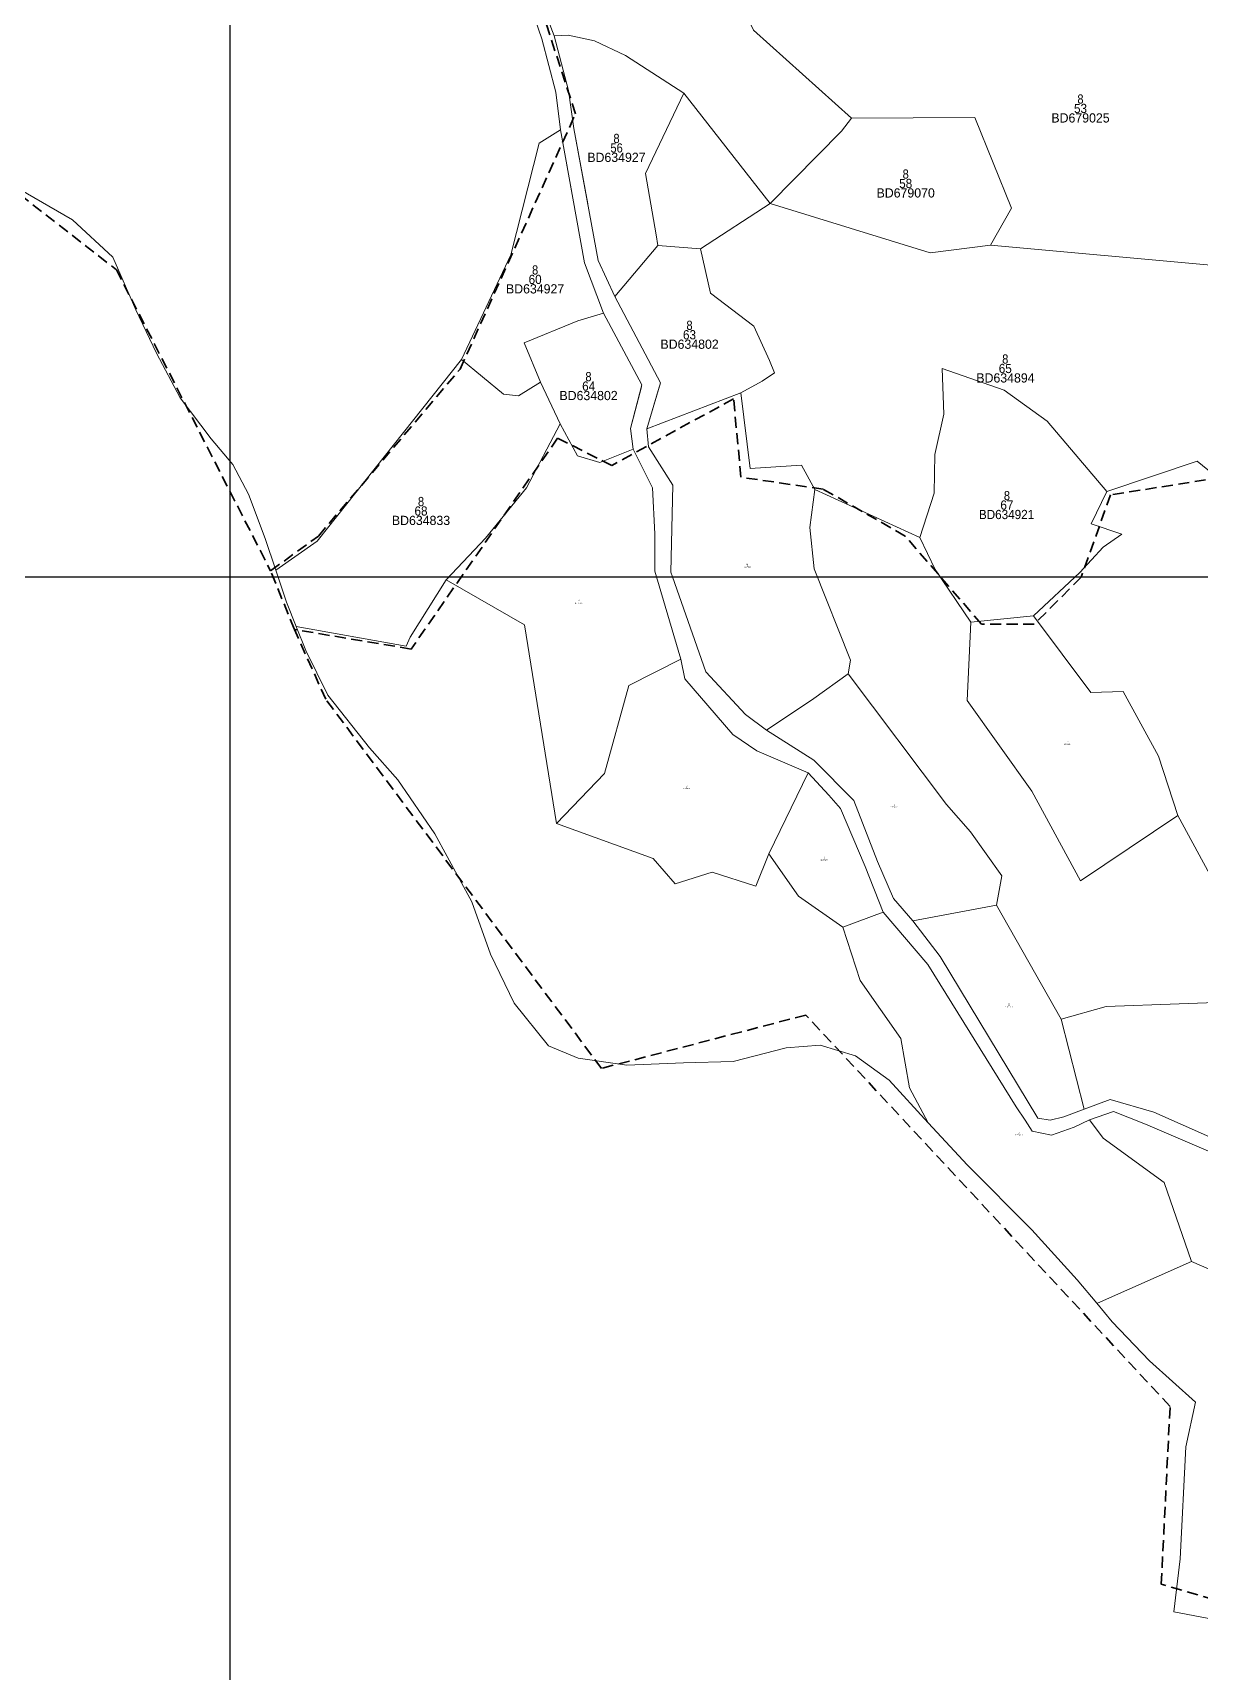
# Model space of a CAD drawing. Header units: metres. Extents: x 547915 to 556085, y 1814738 to 1822008.
# Drawn here: x 550914 to 551421, y 1818525 to 1819236 of the extents above; entities that cross this region are included whole.
import ezdxf
from ezdxf.enums import TextEntityAlignment as Align

# ---------------------------------------------------------------- set-up
doc = ezdxf.new("R2010")
doc.units = ezdxf.units.M
doc.header["$LTSCALE"] = 1.6
doc.linetypes.add('MEDIUM_DASHED', pattern=[4.5, 3, -1.5])
for name, color, linetype, lineweight in [('10', 7, 'Continuous', 13), ('23', 7, 'Continuous', 13), ('34', 7, 'MEDIUM_DASHED', 35), ('54', 7, 'Continuous', 25)]:
    doc.layers.add(name, color=color, linetype=linetype, lineweight=lineweight)
doc.layers.add('20', color=7, linetype='Continuous')

msp = doc.modelspace()

# ---------------------------------------------------------------- linework, layer by layer
at = {"layer": '10'}
for p, q in [((551234.52, 1819162.01), (551196.99, 1819209.92)), ((551204.21, 1819142.46), (551234.52, 1819162.01)), ((551134.79, 1819084.51), (551143.27, 1819066.41)), ((551181.03, 1819064.22), (551221.84, 1819079.89)), ((551348.91, 1818983.15), (551321.72, 1818980.33)), ((551251, 1818914.99), (551234, 1818879.78)), ((551283.59, 1818854.49), (551266.13, 1818847.97)), ((551360.94, 1818808.12), (551332.85, 1818857.53))]:
    msp.add_line(p, q, dxfattribs=at)
for points in [[(551269.88, 1819199.13), (551227.21, 1819237.24), (551203.72, 1819287.5)], [(551140.69, 1819234.92), (551146.84, 1819235.1), (551158.23, 1819232.68), (551171.7, 1819226.31), (551196.99, 1819209.92)], [(551185.71, 1819143.87), (551185.08, 1819148.41), (551180.45, 1819175.1), (551196.99, 1819209.92)], [(550806.44, 1819204.12), (550833.44, 1819198.05), (550857.5, 1819190.01), (550884.39, 1819177.99), (550908.23, 1819168.43), (550931.57, 1819154.92), (550949.05, 1819138.75), (550959.08, 1819115.86), (550968.11, 1819097.13), (550978.31, 1819077.78), (550991.71, 1819059.88), (551001.23, 1819048.82), (551007.97, 1819035.98), (551015.2, 1819016.69), (551019.82, 1819002.88)], [(551143.53, 1819194.05), (551134.19, 1819188.23), (551121.95, 1819139.85), (551100.54, 1819094.44), (551037.81, 1819015.52), (551019.82, 1819002.88)], [(551143.53, 1819194.05), (551134.19, 1819188.23), (551121.95, 1819139.85), (551100.54, 1819094.44)], [(551234.52, 1819162.01), (551265.54, 1819193.48), (551269.88, 1819199.13)], [(551330.2, 1819144.03), (551339.37, 1819160.02), (551323.39, 1819199.35), (551269.88, 1819199.13)], [(551234.52, 1819162.01), (551304, 1819140.62), (551330.2, 1819144.03)], [(551204.21, 1819142.46), (551185.71, 1819143.87), (551167.1, 1819121.74)], [(551330.2, 1819144.03), (551427.42, 1819135.11), (551426.9, 1819089.16)], [(551221.84, 1819079.89), (551231.03, 1819085.03), (551236.38, 1819088.61), (551234.17, 1819093.93), (551227.48, 1819108.89), (551208.61, 1819123.22), (551204.21, 1819142.46)], [(551134.79, 1819084.51), (551127.75, 1819101.64), (551150.94, 1819111.22), (551162.08, 1819114.5)], [(551100.54, 1819094.44), (551037.81, 1819015.52), (551019.81, 1819002.87)], [(551100.54, 1819094.44), (551118.69, 1819079.3), (551125.17, 1819078.59), (551134.79, 1819084.51)], [(551299.46, 1819017.07), (551305.69, 1819036.43), (551305.98, 1819053.14), (551309.88, 1819070.65), (551309.15, 1819090.43), (551336.08, 1819081.13), (551354.76, 1819067.63), (551380.77, 1819037.03)], [(551181.03, 1819064.22), (551221.84, 1819079.89), (551225.88, 1819047.08), (551248.16, 1819048.54), (551253.93, 1819037.97)], [(551221.84, 1819079.89), (551225.88, 1819047.08), (551248.16, 1819048.54), (551253.93, 1819037.97), (551299.46, 1819017.07)], [(551143.27, 1819066.41), (551128.69, 1819038.69), (551110.97, 1819016.86), (551093.84, 1818998.68), (551078.18, 1818973.87), (551076.48, 1818970.02), (551028.69, 1818978.56)], [(551093.84, 1818998.68), (551110.97, 1819016.86), (551128.69, 1819038.69), (551143.27, 1819066.41), (551150.82, 1819052.61), (551160.52, 1819049.62), (551174.96, 1819055.46)], [(551143.27, 1819066.41), (551150.82, 1819052.61), (551160.52, 1819049.62), (551174.96, 1819055.46)], [(551348.91, 1818983.15), (551368.93, 1819001.9), (551379.18, 1819012.93), (551387.27, 1819018.63), (551373.91, 1819023.12), (551380.77, 1819037.03), (551419.99, 1819050.28), (551439.24, 1819034.66), (551444.13, 1819023.47), (551448.43, 1819014.2), (551469.4, 1819022.19), (551497.72, 1819046.55), (551532.12, 1818961.41), (551534.67, 1818946.06), (551518.65, 1818917.73)], [(551380.77, 1819037.03), (551419.99, 1819050.28), (551439.24, 1819034.66), (551444.13, 1819023.47), (551448.43, 1819014.2), (551469.4, 1819022.19), (551497.72, 1819046.55)], [(551253.93, 1819037.97), (551251.71, 1819021.48), (551253.59, 1819003.58), (551269.37, 1818963.81), (551268.38, 1818957.93)], [(551321.72, 1818980.33), (551306.12, 1819003.26), (551299.46, 1819017.07), (551253.93, 1819037.97)], [(551380.77, 1819037.03), (551373.91, 1819023.12), (551387.27, 1819018.63), (551379.18, 1819012.93), (551368.93, 1819001.9), (551348.91, 1818983.15), (551321.72, 1818980.33), (551306.12, 1819003.26), (551299.46, 1819017.07)], [(551019.81, 1819002.87), (551024.43, 1818989.06), (551028.69, 1818978.56)], [(551093.84, 1818998.68), (551078.18, 1818973.87), (551076.48, 1818970.02), (551028.69, 1818978.56)], [(551093.84, 1818998.68), (551127.79, 1818979.19), (551141.73, 1818893.04)], [(551411.52, 1818896.42), (551369.22, 1818868.17), (551348.08, 1818907.08), (551320.13, 1818946.4), (551321.72, 1818980.33)], [(551348.91, 1818983.15), (551373.72, 1818949.87), (551387.8, 1818950.3), (551403.21, 1818922.16), (551411.52, 1818896.42)], [(551028.69, 1818978.56), (551032.95, 1818968.05), (551042.43, 1818948.63), (551060.58, 1818925.79), (551072.85, 1818911.92), (551088.86, 1818888.54), (551104.97, 1818859.04), (551113.12, 1818836.32), (551123.36, 1818814.94), (551138.3, 1818796.46), (551151.12, 1818791.13), (551172.23, 1818788.15), (551196.82, 1818789.07), (551218.48, 1818789.68), (551241.43, 1818795.63), (551256.16, 1818796.81), (551271.51, 1818792.12), (551286.17, 1818781.59), (551303.16, 1818763.14)], [(551141.73, 1818893.04), (551162.64, 1818914.74), (551173.21, 1818952.81), (551195.69, 1818964.38)], [(551268.38, 1818957.93), (551253.49, 1818947.28), (551232.97, 1818933.53)], [(551268.38, 1818957.93), (551311.03, 1818901.19), (551321.51, 1818889.39), (551335.16, 1818870.28), (551332.85, 1818857.53), (551296.44, 1818850.7)], [(551443.86, 1818815.84), (551430.26, 1818826.93), (551429.21, 1818863.91), (551411.52, 1818896.42)], [(551141.73, 1818893.04), (551183.66, 1818877.76), (551193.24, 1818866.78), (551209.37, 1818871.9), (551228.24, 1818865.81), (551234, 1818879.78)], [(551234, 1818879.78), (551246.78, 1818861.4), (551266.13, 1818847.97)], [(551303.16, 1818763.14), (551295.03, 1818778.3), (551291.25, 1818799.66), (551273.59, 1818824.82), (551266.13, 1818847.97)], [(551443.86, 1818815.84), (551380.48, 1818813.5), (551360.94, 1818808.12), (551370.89, 1818769.05)], [(551303.16, 1818763.14), (551320.14, 1818744.7), (551348.16, 1818716.64), (551367.9, 1818694.96), (551376.35, 1818684.74)], [(551373.13, 1818764.39), (551379.1, 1818756.36), (551405.55, 1818737.23), (551417.41, 1818702.94), (551448.91, 1818689.32)], [(551417.41, 1818702.94), (551376.59, 1818684.82), (551376.35, 1818684.74)], [(551376.35, 1818684.74), (551383.01, 1818676.68), (551399.27, 1818659.83), (551419.24, 1818641.8), (551415.08, 1818622.51), (551412.6, 1818573.79), (551409.82, 1818550.84), (551502.8, 1818533.17), (551515.27, 1818528.67)]]:
    msp.add_lwpolyline(points, dxfattribs=at)
at = {"layer": '23'}
for p, q in [((551143.53, 1819194.05), (551149.39, 1819161.26)), ((551186.31, 1819082.33), (551181.03, 1819064.22)), ((551181.03, 1819064.22), (551181.63, 1819056.47)), ((551181.03, 1819064.22), (551181.63, 1819056.47)), ((551195.69, 1818964.38), (551185.2, 1819000)), ((551370.89, 1818769.05), (551362.03, 1818765.7)), ((551366.58, 1818761.17), (551373.13, 1818764.39))]:
    msp.add_line(p, q, dxfattribs=at)
for points in [[(551082.21, 1819341.58), (551081.26, 1819326.38), (551083.59, 1819306.44), (551087.05, 1819294.92), (551091.25, 1819290.33), (551096.24, 1819285.89), (551121.31, 1819269.44), (551126.49, 1819265.14), (551131.51, 1819259.17), (551140.69, 1819234.92)], [(551111.02, 1819276.19), (551121.31, 1819269.44), (551126.49, 1819265.14), (551131.51, 1819259.17), (551140.69, 1819234.92)], [(551129.29, 1819251.27), (551135.32, 1819233.58), (551141.45, 1819210.44), (551143.53, 1819194.05)], [(551129.29, 1819251.27), (551135.32, 1819233.58), (551141.45, 1819210.44), (551143.53, 1819194.05)], [(551155.32, 1819161.91), (551149.28, 1819194.67), (551146.9, 1819211.17), (551140.69, 1819234.92)], [(551167.1, 1819121.74), (551159.86, 1819137.33), (551149.28, 1819194.67), (551146.9, 1819211.17), (551140.69, 1819234.92)], [(551143.53, 1819194.05), (551153.86, 1819136.26), (551162.08, 1819114.5)], [(551167.1, 1819121.74), (551186.88, 1819084.29), (551181.03, 1819064.22)], [(551174.96, 1819055.46), (551173.87, 1819064.4), (551178.81, 1819083.33), (551162.08, 1819114.5)], [(551174.96, 1819055.46), (551173.87, 1819064.4), (551178.58, 1819082.46)], [(551185.2, 1819000), (551184.45, 1819002.53), (551184.44, 1819018.74), (551183.49, 1819038.67), (551174.96, 1819055.46)], [(551185.2, 1819000), (551184.45, 1819002.53), (551184.44, 1819018.74), (551183.49, 1819038.67), (551174.96, 1819055.46)], [(551181.63, 1819056.47), (551192.22, 1819039.86), (551191.41, 1819002.09), (551192.15, 1819000)], [(551181.63, 1819056.47), (551192.22, 1819039.86), (551191.41, 1819002.09), (551192.15, 1819000)], [(551192.15, 1819000), (551206.64, 1818958.83), (551223.82, 1818940.33), (551232.97, 1818933.53)], [(551195.69, 1818964.38), (551197.52, 1818955.78), (551211, 1818940), (551218.28, 1818931.63), (551228.67, 1818924.49), (551251, 1818914.99)], [(551296.44, 1818850.7), (551288.05, 1818860.42), (551281.1, 1818876.48), (551270.78, 1818903), (551253.51, 1818920.53), (551232.97, 1818933.53)], [(551251, 1818914.99), (551259.99, 1818905.29), (551265.01, 1818899.5), (551275.83, 1818874.32), (551283.59, 1818854.49)], [(551283.59, 1818854.49), (551302.96, 1818831.72), (551341.35, 1818770), (551345.27, 1818764.17), (551348.34, 1818759.5), (551356.75, 1818757.68), (551366.58, 1818761.17)], [(551362.03, 1818765.7), (551356.05, 1818764.28), (551350.82, 1818765.17), (551308.27, 1818835.23), (551296.44, 1818850.7)], [(551486.55, 1818744.36), (551454.64, 1818744.38), (551440.65, 1818750.25), (551401.18, 1818767.64), (551382.18, 1818773.26), (551370.89, 1818769.05)], [(551373.13, 1818764.39), (551383.61, 1818767.98), (551397.46, 1818762.49), (551440.04, 1818744.22), (551453.19, 1818739.12), (551487.51, 1818736.32)]]:
    msp.add_lwpolyline(points, dxfattribs=at)
at = {"layer": '34'}
for points in [[(551017.59, 1819002.68), (551038.36, 1819017.75), (551099.84, 1819090.16), (551149.97, 1819200.98), (551134.81, 1819247.65), (551081.19, 1819273.31), (551012.89, 1819323.71), (550972.12, 1819326.25), (550987.41, 1819372.15), (550944.09, 1819420.59), (551000.15, 1819443.54), (551007.79, 1819494.53), (550995.05, 1819502.18), (550931.82, 1819541.59), (550952.1, 1819592.32), (551016.32, 1819593.17), (551074.62, 1819617.69), (551081.38, 1819638.83), (551065.32, 1819648.97), (551057.72, 1819665.04), (551101.66, 1819687.02), (551068.7, 1819713.23), (551036.6, 1819776.65)], [(550908.66, 1819165.99), (550950.62, 1819133.32), (551017.59, 1819002.68)], [(552010.62, 1819055.4), (551922.46, 1819033.05), (551856.22, 1819027.95), (551769.59, 1818992.26), (551736.47, 1818948.91), (551519.9, 1818915.77), (551535.84, 1818949.1), (551517.36, 1818994.81), (551507.16, 1819038.15), (551451.11, 1819025.4), (551430.73, 1819043.25), (551382.32, 1819035.6), (551369.58, 1818999.91), (551349.2, 1818979.51), (551326.27, 1818979.51), (551293.15, 1819017.75), (551257.48, 1819038.15), (551221.81, 1819043.25), (551218.63, 1819077.35), (551165.76, 1819048.35), (551142.24, 1819060.27), (551078.65, 1818968.7), (551027.91, 1818977.18)], [(551907.07, 1818221.84), (551797.82, 1818381.35), (551523.91, 1818528.05), (551404.32, 1818562.8), (551408.18, 1818640.01), (551250.01, 1818809.87), (551161.28, 1818786.71), (551041.5, 1818946.95), (551027.91, 1818977.18), (551017.59, 1819002.68)]]:
    msp.add_lwpolyline(points, dxfattribs=at)
at = {"layer": '54'}
for p, q in [((551000, 1815000), (551000, 1821000)), ((548000, 1819000), (556000, 1819000))]:
    msp.add_line(p, q, dxfattribs=at)

# ---------------------------------------------------------------- texts
at = {"layer": '20'}
for s, height, width, p in [('8', 4, 0.9, (551369.27, 1819205.43)), ('53', 4, 0.95, (551369.28, 1819201.33)), ('56', 4, 0.9, (551167.83, 1819184.21)), ('8', 4, 0.9, (551167.795, 1819188.31)), ('58', 4, 0.95, (551293.37, 1819168.77)), ('8', 4, 0.9, (551293.37, 1819172.87)), ('60', 4, 0.95, (551132.455, 1819127.14)), ('8', 4, 0.9, (551132.46, 1819131.24)), ('8', 4, 0.9, (551199.495, 1819107.21)), ('63', 4, 0.95, (551199.485, 1819103.11)), ('8', 4, 0.9, (551336.6, 1819092.58)), ('8', 4, 0.9, (551155.62, 1819084.93)), ('65', 4, 0.95, (551336.61, 1819088.48)), ('64', 4, 0.95, (551155.7, 1819080.83)), ('8', 4, 0.9, (551337.33, 1819033.3)), ('68', 4, 0.95, (551082.895, 1819026.63)), ('8', 4, 0.9, (551082.9, 1819030.73)), ('67', 4, 0.95, (551337.31, 1819029.2)), ('BD634921', 4, 0.95, (551337.155, 1819025.1)), ('16', 0.5, 0.95, (551224.575, 1819005.23)), ('2', 0.5, 0.9, (551224.565, 1819004.63)), ('16', 0.5, 0.95, (551151.4, 1818989.58)), ('1', 0.5, 0.7, (551151.38, 1818988.98)), ('16', 0.5, 0.95, (551363.73, 1818928.36)), ('7', 0.5, 0.95, (551363.725, 1818927.76)), ('16', 0.5, 0.95, (551198.18, 1818909.1)), ('8', 0.5, 0.95, (551198.185, 1818908.5)), ('16', 0.5, 0.95, (551288.35, 1818901.16)), ('11', 0.5, 0.85, (551288.32, 1818900.56)), ('13', 0.5, 0.95, (551258.035, 1818877.51)), ('16', 0.5, 0.95, (551258.04, 1818878.11)), ('18', 0.5, 0.95, (551338.195, 1818813.77)), ('16', 0.5, 0.95, (551338.2, 1818814.37)), ('22', 0.5, 0.95, (551342.63, 1818758.19)), ('16', 0.5, 0.95, (551342.63, 1818758.79))]:
    msp.add_text(s, height=height, dxfattribs=dict(at, width=width)).set_placement(p, align=Align.CENTER)
for s, height, p in [('BD679025', 4, (551369.28, 1819197.23)), ('BD634927', 4, (551167.77, 1819180.11)), ('BD679070', 4, (551293.37, 1819164.67)), ('BD634927', 4, (551132.44, 1819123.04)), ('BD634802', 4, (551199.525, 1819099.01)), ('BD634894', 4, (551336.685, 1819084.38)), ('BD634802', 4, (551155.655, 1819076.73)), ('BD634833', 4, (551082.9, 1819022.53)), ('BD634844', 0.5, (551224.58, 1819004.03)), ('BD634837', 0.5, (551151.4, 1818988.38)), ('BD634807', 0.5, (551363.715, 1818927.16)), ('BD634846', 0.5, (551198.18, 1818907.9)), ('BD634877', 0.5, (551288.35, 1818899.96)), ('BD634877', 0.5, (551258.025, 1818876.91)), ('BD634810', 0.5, (551338.19, 1818813.17)), ('BD634810', 0.5, (551342.625, 1818757.59))]:
    msp.add_text(s, height=height, dxfattribs=at).set_placement(p, align=Align.CENTER)

doc.saveas('drawing.dxf')
